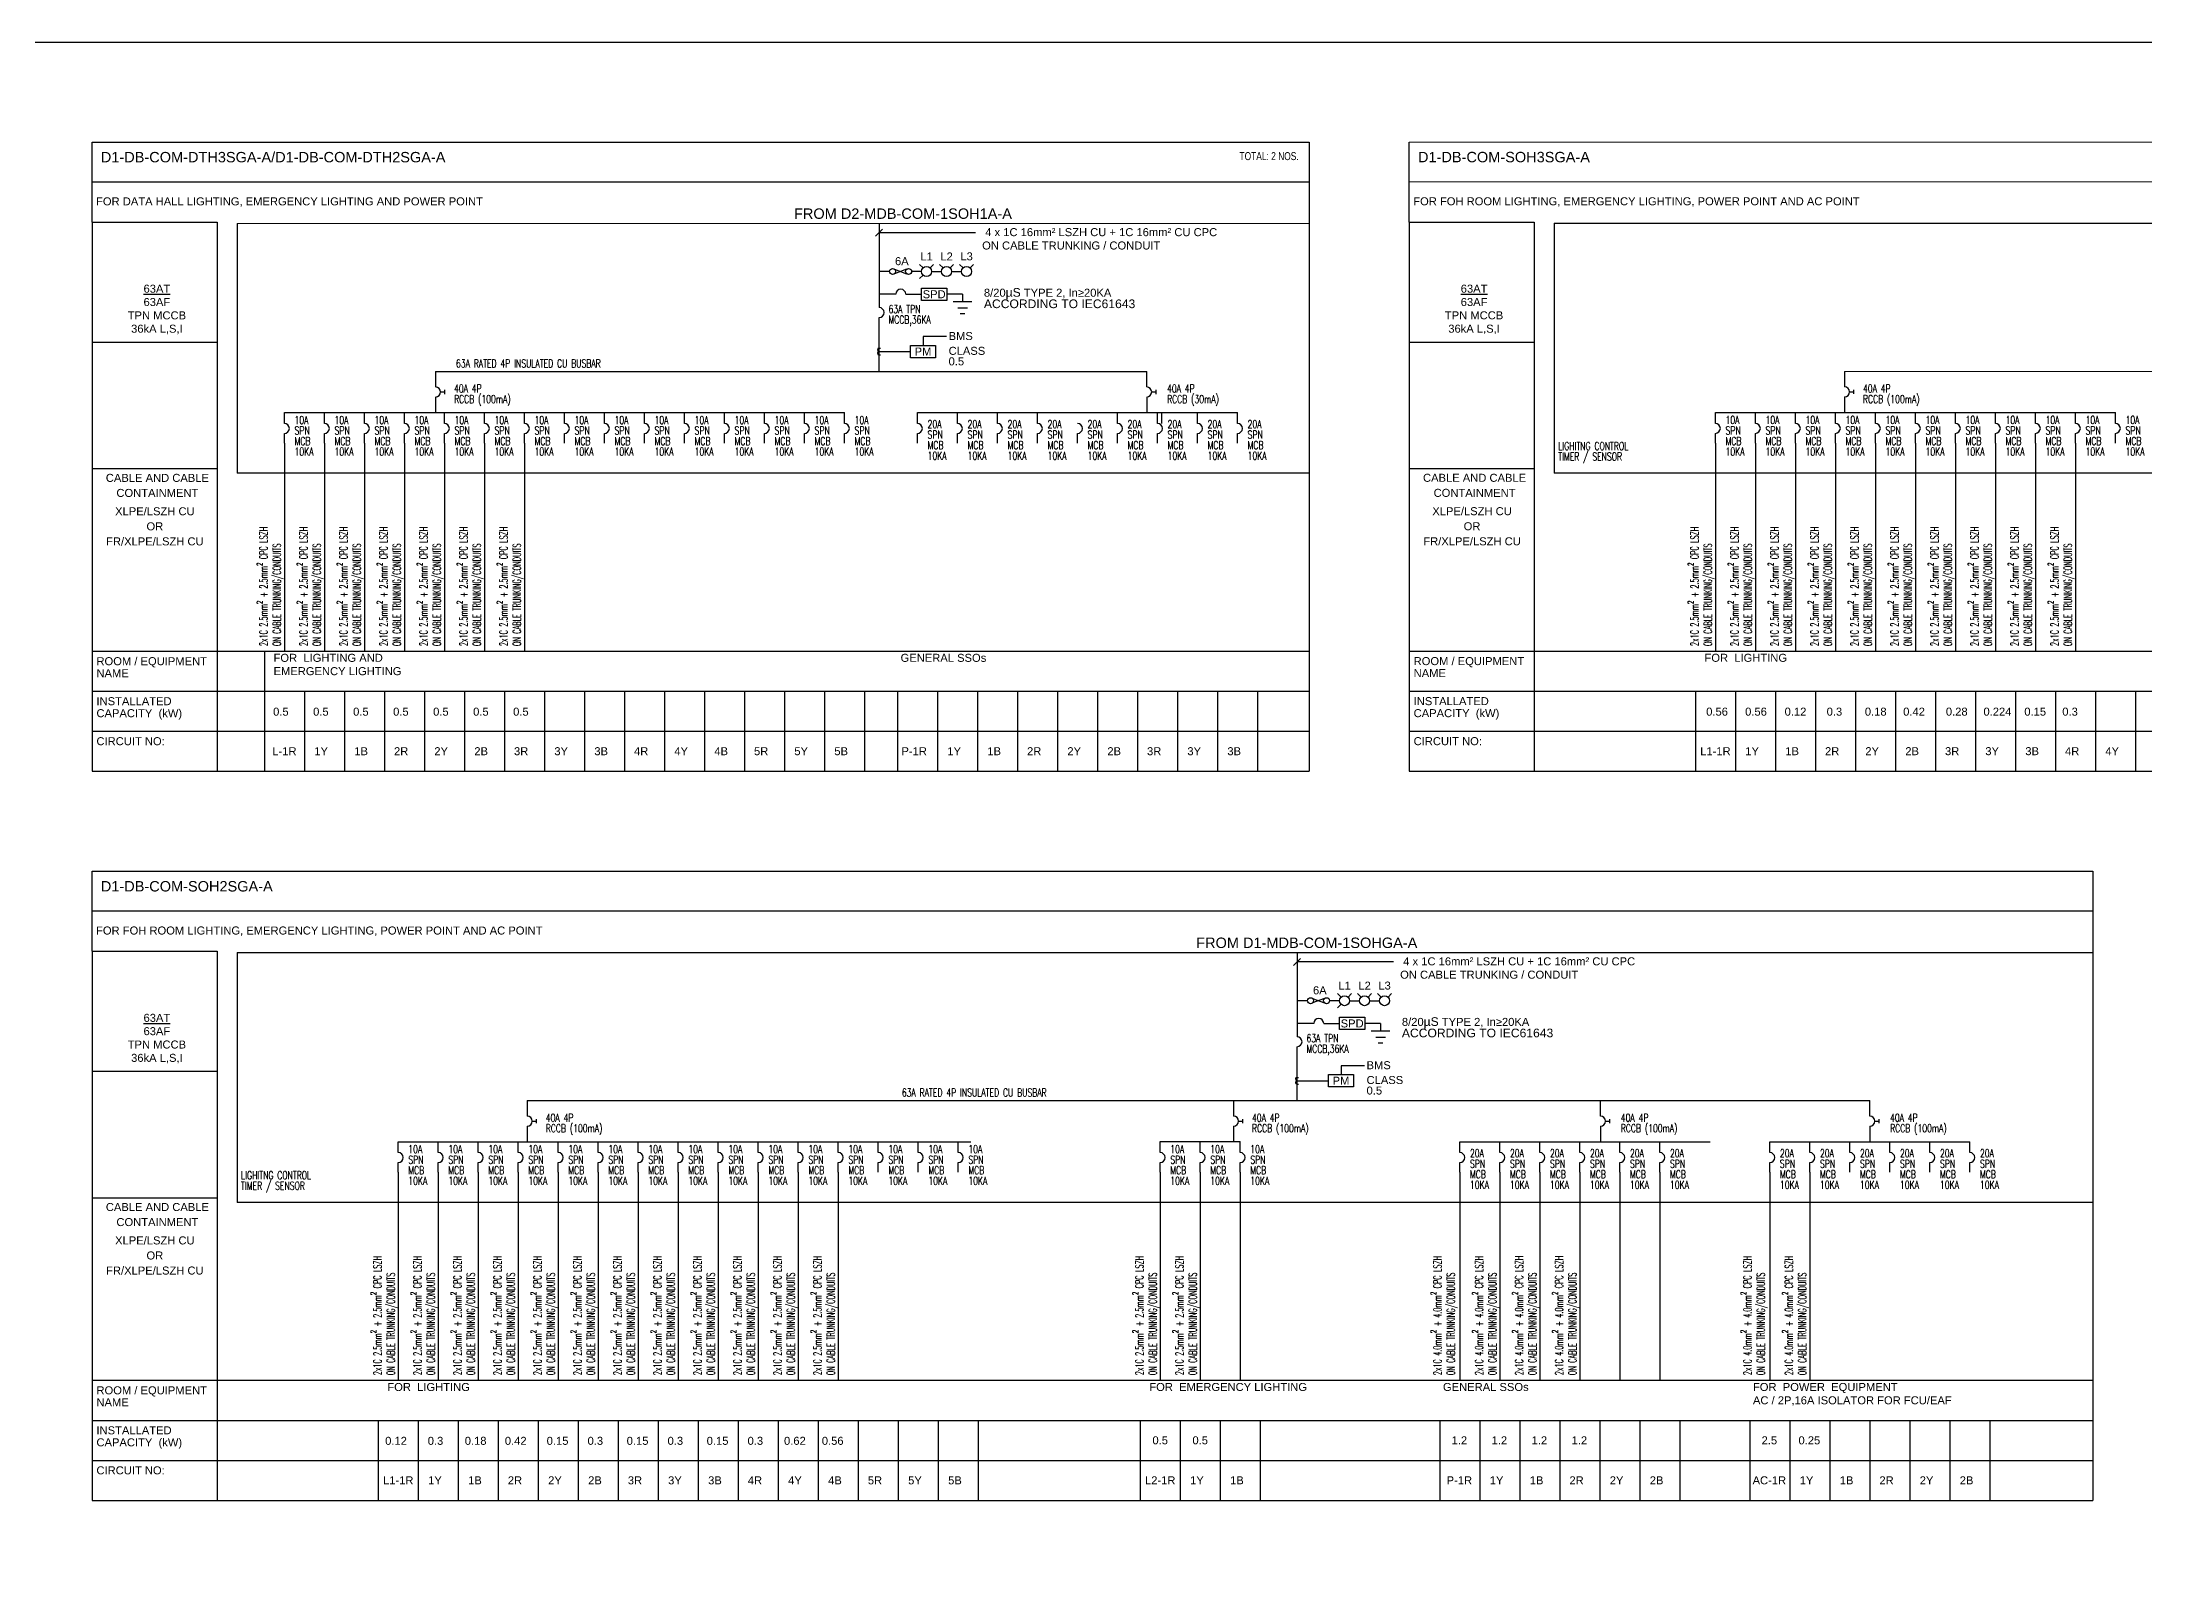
# Model space of a CAD drawing. Header units: inches. Extents: x 155818 to 1515405, y 4999 to 215277.
# Drawn here: x 472893 to 525462, y 177140 to 215277 of the extents above; entities that cross this region are included whole.
import ezdxf
from ezdxf.enums import TextEntityAlignment as Align

# ---------------------------------------------------------------- set-up
doc = ezdxf.new("R2010")
doc.units = ezdxf.units.IN
doc.header["$MEASUREMENT"] = 0
for name, color, linetype in [('-ME-E-Sch DB', 7, 'Continuous'), ('-ME-E-Sch DB_Tx', 7, 'Continuous'), ('E-_ELEC----_E-', 7, 'Continuous'), ('E_ELEC----_E-', 7, 'Continuous')]:
    doc.layers.add(name, color=color, linetype=linetype)
doc.styles.add('-ME-Romans', font='romans.shx', dxfattribs={"width": 0.7})
doc.styles.add('-ME_Romans', font='romans.shx', dxfattribs={"width": 0.8})
doc.styles.add('arial', font='arial.ttf')
doc.styles.get("Standard").update_dxf_attribs({"font": 'arial.ttf'})
doc.dimstyles.get("Standard").update_dxf_attribs({"dimtxt": 0.18, "dimasz": 0.18, "dimexe": 0.18, "dimexo": 0.0625, "dimgap": 0.09, "dimtad": 0, "dimtih": 1, "dimtoh": 1, "dimdec": 4, "dimzin": 0, "dimdsep": 46, "dimtxsty": 'Standard', "dimcen": 0.09, "dimadec": 0, "dimazin": 0, "dimtfac": 1, "dimtdec": 4, "dimtofl": 0, "dimtmove": 0, "dimatfit": 3, "dimfxl": 1, "dimtolj": 1, "dimtzin": 0, "dimarcsym": 0})

# ---------------------------------------------------------------- blocks, each defined once
blk = doc.blocks.new('ELEC0302')
at = {"layer": 'E_ELEC----_E-'}
blk.add_arc((0, 0), 250, 270, 90, dxfattribs=at)
blk = doc.blocks.new('ELEC0303')
at = {"layer": 'E_ELEC----_E-'}
for p, q in [((250, 0), (450, 0)), ((450, 100), (450, -100))]:
    blk.add_line(p, q, dxfattribs=at)
blk.add_arc((0, 0), 250, 270, 90, dxfattribs=at)
blk = doc.blocks.new('COIL_1')
at = {"ltscale": 0.5}
for p, q in [((0, 2.5), (1.2, 2.5)), ((0, -2.5), (1.2, -2.5))]:
    blk.add_line(p, q, dxfattribs=at)
for centre in [(0, 1.3), (0, -1.3)]:
    blk.add_arc(centre, 1.26, 90, 270, dxfattribs=at)
blk = doc.blocks.new('ELEC0327')
for p, q in [((151, 57), (-151, -57)), ((-151, 57), (151, -57))]:
    blk.add_line(p, q)
for centre in [(-200, 0), (200, 0)]:
    blk.add_circle(centre, 75)

msp = doc.modelspace()

# ---------------------------------------------------------------- linework, layer by layer
at = {"layer": '-ME-E-Sch DB', "color": 5}
for p, q in [((474143, 210777), (477267, 210777)), ((474143, 210777), (474143, 197053)), ((477267, 210777), (477268, 197053)), ((477767, 210746), (504571, 210749)), ((477767, 210746), (477767, 204499)), ((493730, 210424), (493903, 210597)), ((493817, 210747), (493817, 208642)), ((496229, 210511), (493817, 210511)), ((507071, 210779), (510195, 210779)), ((507071, 210779), (507071, 197055)), ((510195, 210779), (510196, 197055)), ((510695, 210748), (552745, 210750)), ((510695, 210748), (510695, 204501)), ((494484, 208974), (494880, 208974)), ((495905, 208974), (495509, 208974)), ((495670, 208789), (496140, 208789)), ((495905, 208974), (495905, 208789)), ((493817, 207046), (493817, 208392)), ((495789, 208631), (496025, 208631)), ((495848, 208491), (495961, 208491)), ((474143, 207777), (477267, 207777)), ((507071, 207779), (510195, 207779)), ((482731, 207046), (500508, 207047)), ((482731, 207046), (482731, 206656)), ((500508, 206656), (500508, 207046)), ((517952, 207047), (548302, 207049)), ((517952, 207047), (517952, 206658)), ((478950, 206017), (492950, 206017)), ((494775, 205746), (494775, 206017)), ((494775, 206017), (502775, 206017)), ((514723, 206018), (524723, 206018)), ((478950, 205255), (478950, 205496)), ((478950, 205255), (478952, 200054)), ((479950, 205255), (479950, 205496)), ((479950, 205255), (479952, 200054)), ((480950, 205255), (480950, 205496)), ((480950, 205255), (480952, 200054)), ((481950, 205255), (481950, 205496)), ((481950, 205255), (481952, 200054)), ((482950, 205255), (482950, 205496)), ((482950, 205255), (482952, 200054)), ((483950, 205255), (483950, 205496)), ((483950, 205255), (483952, 200054)), ((484950, 205255), (484950, 205496)), ((484950, 205255), (484952, 200054)), ((485950, 205255), (485950, 205496)), ((486950, 205255), (486950, 205496)), ((487950, 205255), (487950, 205496)), ((488950, 205255), (488950, 205496)), ((489950, 205255), (489950, 205496)), ((490950, 205255), (490950, 205496)), ((491950, 205255), (491950, 205496)), ((492950, 205255), (492950, 205496)), ((494775, 205255), (494775, 205496)), ((495775, 205255), (495775, 205496)), ((496775, 205255), (496775, 205496)), ((497775, 205255), (497775, 205496)), ((498775, 205255), (498775, 205496)), ((499775, 205255), (499775, 205496)), ((500775, 205255), (500775, 205496)), ((501775, 205255), (501775, 205496)), ((502775, 205255), (502775, 205496)), ((514723, 205256), (514723, 205497)), ((514723, 205256), (514725, 200055)), ((515723, 205256), (515723, 205497)), ((515723, 205256), (515725, 200055)), ((516723, 205256), (516723, 205497)), ((516723, 205256), (516725, 200055)), ((517723, 205256), (517723, 205497)), ((517723, 205256), (517725, 200055)), ((518723, 205256), (518723, 205497)), ((518723, 205256), (518725, 200055)), ((519723, 205256), (519723, 205497)), ((519723, 205256), (519725, 200055)), ((520723, 205256), (520723, 205497)), ((520723, 205256), (520725, 200055)), ((521723, 205256), (521723, 205497)), ((521723, 205256), (521725, 200055)), ((522723, 205256), (522723, 205497)), ((522723, 205256), (522725, 200055)), ((523723, 205256), (523723, 205497)), ((523723, 205256), (523725, 200055)), ((524723, 205256), (524723, 205497)), ((474153, 204615), (477273, 204615)), ((504571, 204499), (477767, 204499)), ((507081, 204617), (510201, 204617)), ((552745, 204501), (510695, 204501)), ((474153, 200053), (504571, 200054)), ((478452, 200054), (478452, 197053)), ((507081, 200055), (552745, 200056)), ((474153, 199053), (504571, 199053)), ((479452, 199053), (479452, 197053)), ((480452, 199053), (480452, 197053)), ((481452, 199053), (481452, 197053)), ((482452, 199053), (482452, 197053)), ((483452, 199053), (483452, 197053)), ((484452, 199053), (484452, 197053)), ((485452, 199053), (485452, 197053)), ((486452, 199053), (486452, 197053)), ((487452, 199053), (487452, 197053)), ((488452, 199053), (488452, 197053)), ((489452, 199053), (489452, 197053)), ((490452, 199053), (490452, 197053)), ((491452, 199053), (491452, 197053)), ((492452, 199053), (492452, 197053)), ((493452, 199053), (493452, 197053)), ((494277, 199053), (494277, 197053)), ((495277, 199053), (495277, 197053)), ((496277, 199053), (496277, 197053)), ((497277, 199053), (497277, 197053)), ((498277, 199053), (498277, 197053)), ((499277, 199053), (499277, 197053)), ((500277, 199053), (500277, 197053)), ((501277, 199053), (501277, 197053)), ((502277, 199053), (502277, 197053)), ((503277, 199053), (503277, 197053)), ((507081, 199055), (552745, 199055)), ((514225, 199054), (514225, 197054)), ((515225, 199054), (515225, 197054)), ((516225, 199054), (516225, 197054)), ((517225, 199054), (517225, 197054)), ((518225, 199054), (518225, 197054)), ((519225, 199055), (519225, 197054)), ((520225, 199055), (520225, 197054)), ((521225, 199055), (521225, 197054)), ((522225, 199055), (522225, 197054)), ((523225, 199055), (523225, 197054)), ((524225, 199055), (524225, 197054)), ((525225, 199055), (525225, 197054)), ((474153, 198053), (504571, 198053)), ((507081, 198055), (552745, 198055)), ((474143, 197053), (504571, 197053)), ((507071, 197055), (552745, 197055)), ((474143, 192553), (477267, 192553)), ((474143, 192553), (474143, 178829)), ((477267, 192553), (477268, 178829)), ((477767, 192522), (524163, 192524)), ((477767, 192522), (477767, 186275)), ((504266, 192522), (504266, 190417)), ((504179, 192199), (504352, 192372)), ((506678, 192286), (504266, 192286)), ((504933, 190749), (505329, 190749)), ((506354, 190749), (505958, 190749)), ((506119, 190565), (506589, 190565)), ((506238, 190406), (506474, 190406)), ((506354, 190749), (506354, 190565)), ((504266, 188821), (504266, 190167)), ((506297, 190266), (506410, 190266)), ((474143, 189553), (477267, 189553)), ((485024, 188822), (518583, 188822)), ((485024, 188822), (485024, 188432)), ((502678, 188822), (502678, 188433)), ((511850, 188432), (511850, 188822)), ((518583, 188432), (518583, 188822)), ((481795, 187793), (496110, 187793)), ((500843, 187794), (502843, 187794)), ((508334, 187522), (508334, 187793)), ((508334, 187793), (514596, 187793)), ((516083, 187522), (516083, 187793)), ((516083, 187793), (521083, 187793)), ((481795, 187030), (481795, 187271)), ((482795, 187030), (482795, 187271)), ((483795, 187030), (483795, 187271)), ((484795, 187030), (484795, 187271)), ((485795, 187030), (485795, 187271)), ((486795, 187030), (486795, 187271)), ((487795, 187030), (487795, 187271)), ((488795, 187030), (488795, 187271)), ((489795, 187030), (489795, 187271)), ((490795, 187030), (490795, 187271)), ((491795, 187030), (491795, 187271)), ((492795, 187030), (492795, 187271)), ((493795, 187030), (493795, 187271)), ((494795, 187030), (494795, 187271)), ((495795, 187030), (495795, 187271)), ((500843, 187031), (500843, 187272)), ((501843, 187031), (501843, 187272)), ((502843, 187031), (502843, 187272)), ((508334, 187031), (508334, 187272)), ((509334, 187031), (509334, 187272)), ((510334, 187031), (510334, 187272)), ((511334, 187031), (511334, 187272)), ((512334, 187031), (512334, 187272)), ((513334, 187031), (513334, 187272)), ((516083, 187031), (516083, 187272)), ((517083, 187030), (517083, 187272)), ((518083, 187031), (518083, 187272)), ((519083, 187031), (519083, 187272)), ((520083, 187030), (520083, 187272)), ((521083, 187031), (521083, 187272)), ((481795, 187030), (481797, 181829)), ((482795, 187030), (482797, 181829)), ((483795, 187030), (483797, 181829)), ((484795, 187030), (484797, 181829)), ((485795, 187030), (485797, 181829)), ((486795, 187030), (486797, 181829)), ((487795, 187030), (487797, 181829)), ((488795, 187030), (488797, 181829)), ((489795, 187030), (489797, 181829)), ((490795, 187030), (490797, 181829)), ((491795, 187030), (491797, 181830)), ((492795, 187031), (492797, 181830)), ((500843, 187031), (500845, 181831)), ((501843, 187031), (501845, 181831)), ((502843, 187031), (502845, 181831)), ((508334, 187031), (508336, 181830)), ((509334, 187031), (509336, 181830)), ((510334, 187031), (510336, 181830)), ((511334, 187031), (511336, 181830)), ((512334, 187031), (512336, 181830)), ((513334, 187031), (513336, 181830)), ((516083, 187031), (516085, 181830)), ((517083, 187030), (517085, 181830)), ((474153, 186391), (477273, 186391)), ((524163, 186275), (477767, 186275)), ((474153, 181829), (524163, 181830)), ((474153, 180829), (524163, 180829)), ((481297, 180829), (481297, 178828)), ((482297, 180829), (482297, 178828)), ((483297, 180829), (483297, 178828)), ((484297, 180829), (484297, 178828)), ((485297, 180829), (485297, 178828)), ((486297, 180829), (486297, 178829)), ((487297, 180829), (487297, 178829)), ((488297, 180829), (488297, 178829)), ((489297, 180829), (489297, 178829)), ((490297, 180829), (490297, 178829)), ((491297, 180829), (491297, 178829)), ((492297, 180829), (492297, 178829)), ((493297, 180829), (493297, 178829)), ((494297, 180829), (494297, 178829)), ((495297, 180829), (495297, 178829)), ((496297, 180829), (496297, 178829)), ((500345, 180830), (500345, 178830)), ((501345, 180830), (501345, 178830)), ((502345, 180830), (502345, 178830)), ((503345, 180830), (503345, 178830)), ((507836, 180829), (507836, 178829)), ((508836, 180829), (508836, 178829)), ((509836, 180829), (509836, 178829)), ((510836, 180829), (510836, 178829)), ((511836, 180829), (511836, 178829)), ((512836, 180829), (512836, 178829)), ((513836, 180829), (513836, 178829)), ((515585, 180829), (515585, 178829)), ((516585, 180829), (516585, 178829)), ((517585, 180829), (517585, 178829)), ((518585, 180829), (518585, 178829)), ((519585, 180829), (519585, 178829)), ((520585, 180829), (520585, 178829)), ((521585, 180829), (521585, 178829)), ((474153, 179829), (524163, 179829)), ((474143, 178829), (524163, 178829))]:
    msp.add_line(p, q, dxfattribs=at)
for points in [[(474143, 210777), (474143, 212777), (504571, 212779), (504571, 197053)], [(507071, 210779), (507071, 212779), (552745, 212780), (552745, 197054)], [(504571, 211779), (474143, 211777)], [(552745, 211780), (507071, 211779)], [(494067, 209543), (493817, 209543)], [(494880, 209543), (494630, 209543)], [(494234, 208974), (493817, 208974)], [(493817, 207542), (494601, 207542)], [(482731, 206406), (482731, 206017)], [(500508, 206406), (500508, 206017)], [(517952, 206408), (517952, 206019)], [(478950, 205746), (478950, 206017)], [(479950, 205746), (479950, 206017)], [(480950, 205746), (480950, 206017)], [(481950, 205746), (481950, 206017)], [(482950, 205746), (482950, 206017)], [(483950, 205746), (483950, 206017)], [(484950, 205746), (484950, 206017)], [(485950, 205746), (485950, 206017)], [(486950, 205746), (486950, 206017)], [(487950, 205746), (487950, 206017)], [(488950, 205746), (488950, 206017)], [(489950, 205746), (489950, 206017)], [(490950, 205746), (490950, 206017)], [(491950, 205746), (491950, 206017)], [(492950, 205746), (492950, 206017)], [(495775, 205746), (495775, 206017)], [(496775, 205746), (496775, 206017)], [(497775, 205746), (497775, 206017)], [(499775, 205746), (499775, 206017)], [(500775, 205746), (500775, 206017)], [(500889, 205746), (500889, 206017)], [(501775, 205746), (501775, 206017)], [(502775, 205746), (502775, 206017)], [(514723, 205747), (514723, 206018)], [(515723, 205747), (515723, 206018)], [(516723, 205747), (516723, 206018)], [(517723, 205747), (517723, 206018)], [(518723, 205747), (518723, 206018)], [(519723, 205747), (519723, 206018)], [(520723, 205747), (520723, 206018)], [(521723, 205747), (521723, 206019)], [(522723, 205747), (522723, 206018)], [(523723, 205747), (523723, 206018)], [(524723, 205747), (524723, 206018)], [(474143, 192553), (474143, 194553), (524163, 194555), (524163, 178829)], [(524163, 193554), (474143, 193553)], [(504516, 191318), (504266, 191318)], [(505329, 191318), (505079, 191318)], [(504683, 190749), (504266, 190749)], [(504266, 189317), (505050, 189317)], [(481795, 187521), (481795, 187793)], [(482795, 187521), (482795, 187793)], [(483795, 187521), (483795, 187793)], [(484795, 187521), (484795, 187793)], [(485024, 188182), (485024, 187793)], [(485795, 187521), (485795, 187793)], [(486795, 187521), (486795, 187793)], [(487795, 187521), (487795, 187793)], [(488795, 187521), (488795, 187793)], [(489795, 187521), (489795, 187793)], [(490795, 187521), (490795, 187793)], [(491795, 187521), (491795, 187793)], [(492795, 187521), (492795, 187793)], [(493795, 187521), (493795, 187793)], [(494795, 187521), (494795, 187793)], [(495795, 187521), (495795, 187793)], [(500843, 187522), (500843, 187794)], [(501843, 187522), (501843, 187794)], [(502678, 188183), (502678, 187794)], [(502843, 187522), (502843, 187794)], [(509334, 187522), (509334, 187793)], [(510334, 187522), (510334, 187793)], [(511334, 187522), (511334, 187793)], [(511850, 188182), (511850, 187793)], [(512334, 187522), (512334, 187793)], [(513334, 187522), (513334, 187793)], [(517083, 187522), (517083, 187793)], [(518083, 187522), (518083, 187793)], [(518583, 188182), (518583, 187793)], [(519083, 187522), (519083, 187793)], [(520083, 187522), (520083, 187793)], [(521083, 187522), (521083, 187793)]]:
    msp.add_lwpolyline(points, dxfattribs=at)
for points in [[(494880, 209127), (495509, 209127), (495509, 208821), (494880, 208821)], [(494601, 207695), (495231, 207695), (495231, 207389), (494601, 207389)], [(505329, 190902), (505958, 190902), (505958, 190597), (505329, 190597)], [(505050, 189470), (505680, 189470), (505680, 189164), (505050, 189164)]]:
    msp.add_lwpolyline(points, close=True, dxfattribs=at)
msp.add_lwpolyline([(471643, 215277), (576918, 215277), (576918, 134327), (471643, 134327)], close=True)
at = {"layer": 'Defpoints'}
msp.add_lwpolyline([(471643, 215277), (576918, 215277), (576918, 134327), (471643, 134327)], close=True, dxfattribs=at)
at = {"layer": 'E-_ELEC----_E-', "color": 5}
for p, q in [((494916, 209631), (494828, 209719)), ((494916, 209454), (494828, 209366)), ((495093, 209631), (495181, 209719)), ((495130, 209543), (495380, 209543)), ((495416, 209631), (495328, 209719)), ((495593, 209631), (495681, 209719)), ((495630, 209543), (495880, 209543)), ((495916, 209631), (495828, 209719)), ((496093, 209631), (496181, 209719)), ((505365, 191406), (505277, 191495)), ((505542, 191406), (505630, 191495)), ((505865, 191406), (505777, 191495)), ((506042, 191406), (506130, 191495)), ((506365, 191406), (506277, 191495)), ((506542, 191406), (506630, 191495)), ((505365, 191230), (505277, 191141)), ((505579, 191318), (505829, 191318)), ((506079, 191318), (506329, 191318))]:
    msp.add_line(p, q, dxfattribs=at)
for centre in [(495005, 209543), (495505, 209543), (496005, 209543), (505454, 191318), (505954, 191318), (506454, 191318)]:
    msp.add_circle(centre, 125, dxfattribs=at)

# ---------------------------------------------------------------- block references
at = {"layer": '-ME-E-Sch DB', "color": 5}
for p in [(494355, 209543), (504804, 191318)]:
    msp.add_blockref('ELEC0327', p, dxfattribs=at)
at = {"layer": '-ME-E-Sch DB', "color": 5, "xscale": 0.5, "yscale": 0.5, "zscale": 0.5, "rotation": 90}
for p in [(494359, 208974), (504808, 190749)]:
    msp.add_blockref('ELEC0302', p, dxfattribs=at)
at = {"layer": '-ME-E-Sch DB', "color": 5}
for name, p, xscale, yscale, zscale in [('ELEC0302', (493817, 208517), 0.5, 0.5, 0.5), ('COIL_1', (493817, 207542), 33.333333, 33.333333, 33.333333), ('ELEC0303', (482731, 206531), 0.5, 0.5, 0.5), ('ELEC0303', (500508, 206531), 0.5, 0.5, 0.5), ('ELEC0303', (517952, 206533), 0.5, 0.5, 0.5), ('ELEC0302', (478950, 205621), 0.5, 0.5, 0.5), ('ELEC0302', (479950, 205621), 0.5, 0.5, 0.5), ('ELEC0302', (480950, 205621), 0.5, 0.5, 0.5), ('ELEC0302', (481950, 205621), 0.5, 0.5, 0.5), ('ELEC0302', (482950, 205621), 0.5, 0.5, 0.5), ('ELEC0302', (483950, 205621), 0.5, 0.5, 0.5), ('ELEC0302', (484950, 205621), 0.5, 0.5, 0.5), ('ELEC0302', (485950, 205621), 0.5, 0.5, 0.5), ('ELEC0302', (486950, 205621), 0.5, 0.5, 0.5), ('ELEC0302', (487950, 205621), 0.5, 0.5, 0.5), ('ELEC0302', (488950, 205621), 0.5, 0.5, 0.5), ('ELEC0302', (489950, 205621), 0.5, 0.5, 0.5), ('ELEC0302', (490950, 205621), 0.5, 0.5, 0.5), ('ELEC0302', (491950, 205621), 0.5, 0.5, 0.5), ('ELEC0302', (492950, 205621), 0.5, 0.5, 0.5), ('ELEC0302', (494775, 205621), 0.5, 0.5, 0.5), ('ELEC0302', (495775, 205621), 0.5, 0.5, 0.5), ('ELEC0302', (496775, 205621), 0.5, 0.5, 0.5), ('ELEC0302', (497775, 205621), 0.5, 0.5, 0.5), ('ELEC0302', (498775, 205621), 0.5, 0.5, 0.5), ('ELEC0302', (499775, 205621), 0.5, 0.5, 0.5), ('ELEC0302', (500775, 205621), 0.5, 0.5, 0.5), ('ELEC0302', (501775, 205621), 0.5, 0.5, 0.5), ('ELEC0302', (502775, 205621), 0.5, 0.5, 0.5), ('ELEC0302', (514723, 205622), 0.5, 0.5, 0.5), ('ELEC0302', (515723, 205622), 0.5, 0.5, 0.5), ('ELEC0302', (516723, 205622), 0.5, 0.5, 0.5), ('ELEC0302', (517723, 205622), 0.5, 0.5, 0.5), ('ELEC0302', (518723, 205622), 0.5, 0.5, 0.5), ('ELEC0302', (519723, 205622), 0.5, 0.5, 0.5), ('ELEC0302', (520723, 205622), 0.5, 0.5, 0.5), ('ELEC0302', (521723, 205622), 0.5, 0.5, 0.5), ('ELEC0302', (522723, 205622), 0.5, 0.5, 0.5), ('ELEC0302', (523723, 205622), 0.5, 0.5, 0.5), ('ELEC0302', (524723, 205622), 0.5, 0.5, 0.5), ('ELEC0302', (504266, 190292), 0.5, 0.5, 0.5), ('COIL_1', (504266, 189317), 33.333333, 33.333333, 33.333333), ('ELEC0303', (485024, 188307), 0.5, 0.5, 0.5), ('ELEC0303', (502678, 188308), 0.5, 0.5, 0.5), ('ELEC0303', (511850, 188307), 0.5, 0.5, 0.5), ('ELEC0303', (518583, 188307), 0.5, 0.5, 0.5), ('ELEC0302', (481795, 187396), 0.5, 0.5, 0.5), ('ELEC0302', (482795, 187396), 0.5, 0.5, 0.5), ('ELEC0302', (483795, 187396), 0.5, 0.5, 0.5), ('ELEC0302', (484795, 187396), 0.5, 0.5, 0.5), ('ELEC0302', (485795, 187396), 0.5, 0.5, 0.5), ('ELEC0302', (486795, 187396), 0.5, 0.5, 0.5), ('ELEC0302', (487795, 187396), 0.5, 0.5, 0.5), ('ELEC0302', (488795, 187396), 0.5, 0.5, 0.5), ('ELEC0302', (489795, 187396), 0.5, 0.5, 0.5), ('ELEC0302', (490795, 187396), 0.5, 0.5, 0.5), ('ELEC0302', (491795, 187396), 0.5, 0.5, 0.5), ('ELEC0302', (492795, 187396), 0.5, 0.5, 0.5), ('ELEC0302', (493795, 187396), 0.5, 0.5, 0.5), ('ELEC0302', (494795, 187396), 0.5, 0.5, 0.5), ('ELEC0302', (495795, 187396), 0.5, 0.5, 0.5), ('ELEC0302', (500843, 187397), 0.5, 0.5, 0.5), ('ELEC0302', (501843, 187397), 0.5, 0.5, 0.5), ('ELEC0302', (502843, 187397), 0.5, 0.5, 0.5), ('ELEC0302', (508334, 187397), 0.5, 0.5, 0.5), ('ELEC0302', (509334, 187397), 0.5, 0.5, 0.5), ('ELEC0302', (510334, 187397), 0.5, 0.5, 0.5), ('ELEC0302', (511334, 187397), 0.5, 0.5, 0.5), ('ELEC0302', (512334, 187397), 0.5, 0.5, 0.5), ('ELEC0302', (513334, 187397), 0.5, 0.5, 0.5), ('ELEC0302', (516083, 187397), 0.5, 0.5, 0.5), ('ELEC0302', (517083, 187397), 0.5, 0.5, 0.5), ('ELEC0302', (518083, 187397), 0.5, 0.5, 0.5), ('ELEC0302', (519083, 187397), 0.5, 0.5, 0.5), ('ELEC0302', (520083, 187397), 0.5, 0.5, 0.5), ('ELEC0302', (521083, 187397), 0.5, 0.5, 0.5)]:
    msp.add_blockref(name, p, dxfattribs=dict(at, xscale=xscale, yscale=yscale, zscale=zscale))

# ---------------------------------------------------------------- texts
for s, p in [('SPD', (495194, 208974)), ('PM', (494916, 207542)), ('SPD', (505643, 190749)), ('PM', (505365, 189317))]:
    msp.add_text(s, height=200, dxfattribs=at).set_placement(p, align=Align.MIDDLE_CENTER)
at = {"layer": '-ME-E-Sch DB', "color": 5, "char_height": 200, "width": 8064.47, "attachment_point": 1}
for insert in [(496394, 210626), (506843, 192401)]:
    msp.add_mtext(' 4 x 1C 16mm² LSZH CU + 1C 16mm² CU CPC \\PON CABLE TRUNKING / CONDUIT ', dxfattribs=dict(at, insert=insert))
at = {"layer": '-ME-E-Sch DB', "color": 5, "char_height": 200, "attachment_point": 1, "line_spacing_factor": 0.789273}
for s, insert, width in [('6A', (494215, 209901), 921.41), ('CLASS 0.5', (495555, 207660), 737.13), ('BMS', (495555, 208030), 737.13), ('6A', (504664, 191677), 921.41), ('BMS', (506004, 189805), 737.13), ('CLASS 0.5', (506004, 189435), 737.13)]:
    msp.add_mtext(s, dxfattribs=dict(at, insert=insert, width=width))
at = {"layer": '-ME-E-Sch DB', "color": 5, "char_height": 200, "attachment_point": 1, "line_spacing_factor": 0.789273, "style": '-ME-Romans'}
for s, insert, width in [('{\\W1;\\fArial|b0|i0|c0|p34;8/20\\H1.08333x;µS\\H0.92308x; TYPE 2, In≥20KA \\P\\H1.08333x;ACCORDING TO IEC61643}', (496438, 209129), 6030.79), ('63A RATED 4P INSULATED CU BUSBAR', (483241, 207346), 6030.79), ('40A 4P\\PRCCB (100mA)', (483192, 206717), 2497.13), ('40A 4P\\PRCCB (30mA)', (501018, 206717), 2497.13), ('40A 4P\\PRCCB (100mA)', (518414, 206718), 2497.13), ('{\\W1;\\fArial|b0|i0|c0|p34;8/20\\H1.08333x;µS\\H0.92308x; TYPE 2, In≥20KA \\P\\H1.08333x;ACCORDING TO IEC61643}', (506887, 190904), 6030.79), ('63A RATED 4P INSULATED CU BUSBAR', (494388, 189121), 6030.79), ('40A 4P\\PRCCB (100mA)', (485486, 188492), 2497.13), ('40A 4P\\PRCCB (100mA)', (503140, 188493), 2497.13), ('40A 4P\\PRCCB (100mA)', (512360, 188493), 2497.13), ('40A 4P\\PRCCB (100mA)', (519092, 188493), 2497.13)]:
    msp.add_mtext(s, dxfattribs=dict(at, insert=insert, width=width))
at = {"layer": '-ME-E-Sch DB_Tx', "color": 5}
for s, p in [('D1-DB-COM-DTH3SGA-A/D1-DB-COM-DTH2SGA-A', (474362, 212271)), ('D1-DB-COM-SOH3SGA-A', (507290, 212273)), ('D1-DB-COM-SOH2SGA-A', (474362, 194047))]:
    msp.add_text(s, height=260, dxfattribs=at).set_placement(p)
at = {"layer": '-ME-E-Sch DB_Tx', "color": 5, "width": 0.75}
msp.add_text('TOTAL: 2 NOS.', height=200, dxfattribs=at).set_placement((502828, 212427), align=Align.MIDDLE_LEFT)
at = {"layer": '-ME-E-Sch DB_Tx', "color": 5}
for s, p in [('ROOM / EQUIPMENT ', (474253, 199803)), ('ROOM / EQUIPMENT ', (507181, 199805)), ('NAME', (474253, 199503)), ('NAME', (507181, 199505)), ('INSTALLATED ', (474253, 198803)), ('INSTALLATED ', (507181, 198804)), ('CAPACITY  (kW)', (474253, 198503)), ('CAPACITY  (kW)', (507181, 198504)), ('CIRCUIT NO:', (474253, 197803)), ('CIRCUIT NO:', (507181, 197804)), ('ROOM / EQUIPMENT ', (474253, 181579)), ('NAME', (474253, 181279)), ('CAPACITY  (kW)', (474253, 180279)), ('INSTALLATED ', (474253, 180579)), ('CIRCUIT NO:', (474253, 179579))]:
    msp.add_text(s, height=200, dxfattribs=at).set_placement(p, align=Align.MIDDLE_LEFT)
for s, p in [('0.5', (478863, 198541)), ('0.5', (479863, 198541)), ('0.5', (480863, 198541)), ('0.5', (481863, 198541)), ('0.5', (482863, 198541)), ('0.5', (483863, 198541)), ('0.5', (484863, 198541)), ('0.56', (514766, 198542)), ('0.56', (515739, 198542)), ('0.12', (516727, 198542)), ('0.3', (517700, 198542)), ('0.18', (518732, 198542)), ('0.42', (519690, 198542)), ('0.28', (520758, 198542)), ('0.224', (521775, 198542)), ('0.15', (522719, 198542)), ('0.3', (523590, 198542)), ('L-1R', (478952, 197553)), ('1Y', (479870, 197553)), ('1B', (480870, 197553)), ('2R', (481870, 197553)), ('2Y', (482870, 197553)), ('2B', (483870, 197553)), ('3R', (484870, 197553)), ('3Y', (485870, 197553)), ('3B', (486870, 197553)), ('4R', (487870, 197553)), ('4Y', (488870, 197553)), ('4B', (489870, 197553)), ('5R', (490870, 197553)), ('5Y', (491870, 197553)), ('5B', (492870, 197553)), ('P-1R', (494695, 197553)), ('1Y', (495695, 197553)), ('1B', (496695, 197553)), ('2R', (497695, 197553)), ('2Y', (498695, 197553)), ('2B', (499695, 197553)), ('3R', (500695, 197553)), ('3Y', (501695, 197553)), ('3B', (502695, 197553)), ('L1-1R', (514725, 197554)), ('1Y', (515643, 197554)), ('1B', (516643, 197554)), ('2R', (517643, 197554)), ('2Y', (518643, 197554)), ('2B', (519643, 197554)), ('3R', (520643, 197554)), ('3Y', (521643, 197554)), ('3B', (522643, 197554)), ('4R', (523643, 197554)), ('4Y', (524643, 197554)), ('0.12', (481742, 180317)), ('0.3', (482729, 180317)), ('0.18', (483732, 180317)), ('0.42', (484734, 180317)), ('0.15', (485780, 180317)), ('0.3', (486724, 180317)), ('0.15', (487780, 180317)), ('0.3', (488724, 180317)), ('0.15', (489780, 180317)), ('0.3', (490724, 180317)), ('0.62', (491713, 180317)), ('0.56', (492658, 180317)), ('0.5', (500845, 180330)), ('0.5', (501845, 180330)), ('1.2', (508324, 180329)), ('1.2', (509324, 180329)), ('1.2', (510324, 180329)), ('1.2', (511324, 180329)), ('2.5', (516073, 180329)), ('0.25', (517073, 180329)), ('L1-1R', (481797, 179329)), ('1Y', (482715, 179329)), ('1B', (483715, 179329)), ('2R', (484715, 179329)), ('2Y', (485715, 179329)), ('2B', (486715, 179329)), ('3R', (487715, 179329)), ('3Y', (488715, 179329)), ('3B', (489715, 179329)), ('4R', (490715, 179329)), ('4Y', (491715, 179329)), ('4B', (492715, 179329)), ('5R', (493715, 179329)), ('5Y', (494715, 179329)), ('5B', (495715, 179329)), ('L2-1R', (500845, 179330)), ('1Y', (501763, 179330)), ('1B', (502763, 179330)), ('P-1R', (508324, 179329)), ('1Y', (509254, 179329)), ('1B', (510254, 179329)), ('2R', (511254, 179329)), ('2Y', (512254, 179329)), ('2B', (513254, 179329)), ('AC-1R', (516073, 179329)), ('1Y', (517003, 179329)), ('1B', (518003, 179329)), ('2R', (519003, 179329)), ('2Y', (520003, 179329)), ('2B', (521003, 179329))]:
    msp.add_text(s, height=200, dxfattribs=at).set_placement(p, align=Align.MIDDLE_CENTER)
for s, insert, char_height, width, attachment_point in [('FOR DATA HALL LIGHTING, EMERGENCY LIGHTING AND POWER POINT', (474243, 211277), 200, 64987.82, 4), ('FOR FOH ROOM LIGHTING, EMERGENCY LIGHTING, POWER POINT AND AC POINT', (507171, 211279), 200, 64987.82, 4), ('FROM D2-MDB-COM-1SOH1A-A', (491691, 211119), 260, 13406.79, 1), ('FOR  LIGHTING AND \\PEMERGENCY LIGHTING ', (478680, 199987), 200, 6520.24, 1), ('GENERAL SSOs', (494355, 199987), 200, 8875.03, 1), ('FOR  LIGHTING ', (514452, 199988), 200, 6520.24, 1), ('FOR FOH ROOM LIGHTING, EMERGENCY LIGHTING, POWER POINT AND AC POINT', (474243, 193053), 200, 64987.82, 4), ('FROM D1-MDB-COM-1SOHGA-A', (501745, 192895), 260, 5550.16, 1), ('FOR  LIGHTING ', (481525, 181762), 200, 6520.24, 1), ('FOR  EMERGENCY LIGHTING  ', (500573, 181763), 200, 6520.24, 1), ('GENERAL SSOs', (507914, 181763), 200, 8875.03, 1), ('FOR  POWER  EQUIPMENT\\PAC / 2P,16A ISOLATOR FOR FCU/EAF ', (515663, 181763), 200, 8875.03, 1)]:
    msp.add_mtext(s, dxfattribs=dict(at, insert=insert, char_height=char_height, width=width, attachment_point=attachment_point))
at = {"layer": '-ME-E-Sch DB_Tx', "color": 5, "char_height": 200, "width": 4377.18}
for s, insert, attachment_point, line_spacing_factor in [('\\pxsm1,qc;{\\L63AT\\P}63AF\\P\\ps*;TPN MCCB\\P36kA L,S,I ', (473575, 209213), 1, 0.778039), ('\\pxsm1,qc;{\\L63AT\\P}63AF\\P\\ps*;TPN MCCB\\P36kA L,S,I ', (506503, 209214), 1, 0.778039), ('\\pxqc;CABLE AND CABLE \\PCONTAINMENT', (475776, 204195), 5, 1.128527), ('\\pxqc;CABLE AND CABLE \\PCONTAINMENT', (508704, 204197), 5, 1.128527), ('\\pxqc;XLPE/LSZH CU\\POR\\PFR/XLPE/LSZH CU', (475713, 203172), 5, 1.128527), ('\\pxqc;XLPE/LSZH CU\\POR\\PFR/XLPE/LSZH CU', (508641, 203174), 5, 1.128527), ('\\pxsm1,qc;{\\L63AT\\P}63AF\\P\\ps*;TPN MCCB\\P36kA L,S,I ', (473575, 190989), 1, 0.778039), ('\\pxqc;CABLE AND CABLE \\PCONTAINMENT', (475776, 185971), 5, 1.128527), ('\\pxqc;XLPE/LSZH CU\\POR\\PFR/XLPE/LSZH CU', (475713, 184948), 5, 1.128527)]:
    msp.add_mtext(s, dxfattribs=dict(at, insert=insert, attachment_point=attachment_point, line_spacing_factor=line_spacing_factor))
at = {"layer": '-ME-E-Sch DB_Tx', "color": 5, "char_height": 200, "attachment_point": 1, "line_spacing_factor": 0.789273, "style": '-ME-Romans'}
for s, insert, width in [('63A TPN  MCCB,36KA', (494053, 208703), 1181.82), ('10A\\PSPN  MCB\\P10KA', (479205, 205931), 458.74), ('10A\\PSPN  MCB\\P10KA', (480205, 205931), 458.74), ('10A\\PSPN  MCB\\P10KA', (481205, 205931), 458.74), ('10A\\PSPN  MCB\\P10KA', (482205, 205931), 458.74), ('10A\\PSPN  MCB\\P10KA', (483205, 205931), 458.74), ('10A\\PSPN  MCB\\P10KA', (484205, 205931), 458.74), ('10A\\PSPN  MCB\\P10KA', (485205, 205931), 458.74), ('10A\\PSPN  MCB\\P10KA', (486205, 205931), 458.74), ('10A\\PSPN  MCB\\P10KA', (487205, 205931), 458.74), ('10A\\PSPN  MCB\\P10KA', (488205, 205931), 458.74), ('10A\\PSPN  MCB\\P10KA', (489205, 205931), 458.74), ('10A\\PSPN  MCB\\P10KA', (490205, 205931), 458.74), ('10A\\PSPN  MCB\\P10KA', (491205, 205931), 458.74), ('10A\\PSPN  MCB\\P10KA', (492205, 205931), 458.74), ('10A\\PSPN  MCB\\P10KA', (493205, 205931), 458.74), ('20A\\PSPN  MCB\\P10KA', (495030, 205828), 458.74), ('20A\\PSPN  MCB\\P10KA', (496030, 205828), 458.74), ('20A\\PSPN  MCB\\P10KA', (497030, 205828), 458.74), ('20A\\PSPN  MCB\\P10KA', (498030, 205828), 458.74), ('20A\\PSPN  MCB\\P10KA', (499030, 205828), 458.74), ('20A\\PSPN  MCB\\P10KA', (500030, 205828), 458.74), ('20A\\PSPN  MCB\\P10KA', (501030, 205828), 458.74), ('20A\\PSPN  MCB\\P10KA', (502030, 205828), 458.74), ('20A\\PSPN  MCB\\P10KA', (503030, 205828), 458.74), ('10A\\PSPN  MCB\\P10KA', (514978, 205932), 458.74), ('10A\\PSPN  MCB\\P10KA', (515978, 205932), 458.74), ('10A\\PSPN  MCB\\P10KA', (516978, 205932), 458.74), ('10A\\PSPN  MCB\\P10KA', (517978, 205932), 458.74), ('10A\\PSPN  MCB\\P10KA', (518978, 205932), 458.74), ('10A\\PSPN  MCB\\P10KA', (519978, 205932), 458.74), ('10A\\PSPN  MCB\\P10KA', (520978, 205932), 458.74), ('10A\\PSPN  MCB\\P10KA', (521978, 205932), 458.74), ('10A\\PSPN  MCB\\P10KA', (522978, 205932), 458.74), ('10A\\PSPN  MCB\\P10KA', (523978, 205932), 458.74), ('10A\\PSPN  MCB\\P10KA', (524978, 205932), 458.74), ('LIGHITNG CONTROL  TIMER / SENSOR', (510795, 205281), 2504.06), ('63A TPN  MCCB,36KA', (504502, 190479), 1181.82), ('10A\\PSPN  MCB\\P10KA', (482050, 187706), 458.74), ('10A\\PSPN  MCB\\P10KA', (483050, 187706), 458.74), ('10A\\PSPN  MCB\\P10KA', (484050, 187706), 458.74), ('10A\\PSPN  MCB\\P10KA', (485050, 187706), 458.74), ('10A\\PSPN  MCB\\P10KA', (486050, 187706), 458.74), ('10A\\PSPN  MCB\\P10KA', (487050, 187706), 458.74), ('10A\\PSPN  MCB\\P10KA', (488050, 187706), 458.74), ('10A\\PSPN  MCB\\P10KA', (489050, 187706), 458.74), ('10A\\PSPN  MCB\\P10KA', (490050, 187706), 458.74), ('10A\\PSPN  MCB\\P10KA', (491050, 187706), 458.74), ('10A\\PSPN  MCB\\P10KA', (492050, 187706), 458.74), ('10A\\PSPN  MCB\\P10KA', (493050, 187706), 458.74), ('10A\\PSPN  MCB\\P10KA', (494050, 187706), 458.74), ('10A\\PSPN  MCB\\P10KA', (495050, 187706), 458.74), ('10A\\PSPN  MCB\\P10KA', (496050, 187706), 458.74), ('10A\\PSPN  MCB\\P10KA', (501098, 187707), 458.74), ('10A\\PSPN  MCB\\P10KA', (502098, 187707), 458.74), ('10A\\PSPN  MCB\\P10KA', (503098, 187707), 458.74), ('20A\\PSPN  MCB\\P10KA', (508589, 187604), 458.74), ('20A\\PSPN  MCB\\P10KA', (509589, 187604), 458.74), ('20A\\PSPN  MCB\\P10KA', (510589, 187604), 458.74), ('20A\\PSPN  MCB\\P10KA', (511589, 187604), 458.74), ('20A\\PSPN  MCB\\P10KA', (512589, 187604), 458.74), ('20A\\PSPN  MCB\\P10KA', (513589, 187604), 458.74), ('20A\\PSPN  MCB\\P10KA', (516337, 187604), 458.74), ('20A\\PSPN  MCB\\P10KA', (517338, 187604), 458.74), ('20A\\PSPN  MCB\\P10KA', (518338, 187604), 458.74), ('20A\\PSPN  MCB\\P10KA', (519338, 187604), 458.74), ('20A\\PSPN  MCB\\P10KA', (520338, 187604), 458.74), ('20A\\PSPN  MCB\\P10KA', (521338, 187604), 458.74), ('LIGHITNG CONTROL  TIMER / SENSOR', (477867, 187055), 2504.06)]:
    msp.add_mtext(s, dxfattribs=dict(at, insert=insert, width=width))
at = {"layer": '-ME-E-Sch DB_Tx', "color": 5, "char_height": 200, "attachment_point": 1, "rotation": 90, "style": '-ME_Romans'}
for s, insert, width in [('\\A1;{\\W0.6;2x1C 2.5mm{\\H0.7x;\\S2^ ;} + 2.5mm{\\H0.7x;\\S2^ ;} CPC LSZH\\PON CABLE TRUNKING/CONDUITS}', (478263, 200180), 4768.08), ('\\A1;{\\W0.6;2x1C 2.5mm{\\H0.7x;\\S2^ ;} + 2.5mm{\\H0.7x;\\S2^ ;} CPC LSZH\\PON CABLE TRUNKING/CONDUITS}', (479263, 200180), 4768.08), ('\\A1;{\\W0.6;2x1C 2.5mm{\\H0.7x;\\S2^ ;} + 2.5mm{\\H0.7x;\\S2^ ;} CPC LSZH\\PON CABLE TRUNKING/CONDUITS}', (480263, 200180), 4768.08), ('\\A1;{\\W0.6;2x1C 2.5mm{\\H0.7x;\\S2^ ;} + 2.5mm{\\H0.7x;\\S2^ ;} CPC LSZH\\PON CABLE TRUNKING/CONDUITS}', (481263, 200180), 4768.08), ('\\A1;{\\W0.6;2x1C 2.5mm{\\H0.7x;\\S2^ ;} + 2.5mm{\\H0.7x;\\S2^ ;} CPC LSZH\\PON CABLE TRUNKING/CONDUITS}', (482263, 200180), 4768.08), ('\\A1;{\\W0.6;2x1C 2.5mm{\\H0.7x;\\S2^ ;} + 2.5mm{\\H0.7x;\\S2^ ;} CPC LSZH\\PON CABLE TRUNKING/CONDUITS}', (483263, 200180), 4768.08), ('\\A1;{\\W0.6;2x1C 2.5mm{\\H0.7x;\\S2^ ;} + 2.5mm{\\H0.7x;\\S2^ ;} CPC LSZH\\PON CABLE TRUNKING/CONDUITS}', (484263, 200180), 4768.08), ('\\A1;{\\W0.6;2x1C 2.5mm{\\H0.7x;\\S2^ ;} + 2.5mm{\\H0.7x;\\S2^ ;} CPC LSZH\\PON CABLE TRUNKING/CONDUITS}', (514036, 200181), 4768.08), ('\\A1;{\\W0.6;2x1C 2.5mm{\\H0.7x;\\S2^ ;} + 2.5mm{\\H0.7x;\\S2^ ;} CPC LSZH\\PON CABLE TRUNKING/CONDUITS}', (515036, 200181), 4768.08), ('\\A1;{\\W0.6;2x1C 2.5mm{\\H0.7x;\\S2^ ;} + 2.5mm{\\H0.7x;\\S2^ ;} CPC LSZH\\PON CABLE TRUNKING/CONDUITS}', (516036, 200181), 4768.08), ('\\A1;{\\W0.6;2x1C 2.5mm{\\H0.7x;\\S2^ ;} + 2.5mm{\\H0.7x;\\S2^ ;} CPC LSZH\\PON CABLE TRUNKING/CONDUITS}', (517036, 200181), 4768.08), ('\\A1;{\\W0.6;2x1C 2.5mm{\\H0.7x;\\S2^ ;} + 2.5mm{\\H0.7x;\\S2^ ;} CPC LSZH\\PON CABLE TRUNKING/CONDUITS}', (518036, 200181), 4768.08), ('\\A1;{\\W0.6;2x1C 2.5mm{\\H0.7x;\\S2^ ;} + 2.5mm{\\H0.7x;\\S2^ ;} CPC LSZH\\PON CABLE TRUNKING/CONDUITS}', (519036, 200181), 4768.08), ('\\A1;{\\W0.6;2x1C 2.5mm{\\H0.7x;\\S2^ ;} + 2.5mm{\\H0.7x;\\S2^ ;} CPC LSZH\\PON CABLE TRUNKING/CONDUITS}', (520036, 200181), 4768.08), ('\\A1;{\\W0.6;2x1C 2.5mm{\\H0.7x;\\S2^ ;} + 2.5mm{\\H0.7x;\\S2^ ;} CPC LSZH\\PON CABLE TRUNKING/CONDUITS}', (521036, 200181), 4768.08), ('\\A1;{\\W0.6;2x1C 2.5mm{\\H0.7x;\\S2^ ;} + 2.5mm{\\H0.7x;\\S2^ ;} CPC LSZH\\PON CABLE TRUNKING/CONDUITS}', (522036, 200181), 4768.08), ('\\A1;{\\W0.6;2x1C 2.5mm{\\H0.7x;\\S2^ ;} + 2.5mm{\\H0.7x;\\S2^ ;} CPC LSZH\\PON CABLE TRUNKING/CONDUITS}', (523036, 200181), 4768.08), ('\\A1;{\\W0.6;2x1C 2.5mm{\\H0.7x;\\S2^ ;} + 2.5mm{\\H0.7x;\\S2^ ;} CPC LSZH\\PON CABLE TRUNKING/CONDUITS}', (481108, 181955), 4768.08), ('\\A1;{\\W0.6;2x1C 2.5mm{\\H0.7x;\\S2^ ;} + 2.5mm{\\H0.7x;\\S2^ ;} CPC LSZH\\PON CABLE TRUNKING/CONDUITS}', (482108, 181955), 4768.08), ('\\A1;{\\W0.6;2x1C 2.5mm{\\H0.7x;\\S2^ ;} + 2.5mm{\\H0.7x;\\S2^ ;} CPC LSZH\\PON CABLE TRUNKING/CONDUITS}', (483108, 181955), 4768.08), ('\\A1;{\\W0.6;2x1C 2.5mm{\\H0.7x;\\S2^ ;} + 2.5mm{\\H0.7x;\\S2^ ;} CPC LSZH\\PON CABLE TRUNKING/CONDUITS}', (484108, 181955), 4768.08), ('\\A1;{\\W0.6;2x1C 2.5mm{\\H0.7x;\\S2^ ;} + 2.5mm{\\H0.7x;\\S2^ ;} CPC LSZH\\PON CABLE TRUNKING/CONDUITS}', (485108, 181955), 4768.08), ('\\A1;{\\W0.6;2x1C 2.5mm{\\H0.7x;\\S2^ ;} + 2.5mm{\\H0.7x;\\S2^ ;} CPC LSZH\\PON CABLE TRUNKING/CONDUITS}', (486108, 181955), 4768.08), ('\\A1;{\\W0.6;2x1C 2.5mm{\\H0.7x;\\S2^ ;} + 2.5mm{\\H0.7x;\\S2^ ;} CPC LSZH\\PON CABLE TRUNKING/CONDUITS}', (487108, 181955), 4768.08), ('\\A1;{\\W0.6;2x1C 2.5mm{\\H0.7x;\\S2^ ;} + 2.5mm{\\H0.7x;\\S2^ ;} CPC LSZH\\PON CABLE TRUNKING/CONDUITS}', (488108, 181955), 4768.08), ('\\A1;{\\W0.6;2x1C 2.5mm{\\H0.7x;\\S2^ ;} + 2.5mm{\\H0.7x;\\S2^ ;} CPC LSZH\\PON CABLE TRUNKING/CONDUITS}', (489108, 181955), 4768.08), ('\\A1;{\\W0.6;2x1C 2.5mm{\\H0.7x;\\S2^ ;} + 2.5mm{\\H0.7x;\\S2^ ;} CPC LSZH\\PON CABLE TRUNKING/CONDUITS}', (490108, 181955), 4768.08), ('\\A1;{\\W0.6;2x1C 2.5mm{\\H0.7x;\\S2^ ;} + 2.5mm{\\H0.7x;\\S2^ ;} CPC LSZH\\PON CABLE TRUNKING/CONDUITS}', (491108, 181956), 4768.08), ('\\A1;{\\W0.6;2x1C 2.5mm{\\H0.7x;\\S2^ ;} + 2.5mm{\\H0.7x;\\S2^ ;} CPC LSZH\\PON CABLE TRUNKING/CONDUITS}', (492108, 181956), 4768.08), ('\\A1;{\\W0.6;2x1C 2.5mm{\\H0.7x;\\S2^ ;} + 2.5mm{\\H0.7x;\\S2^ ;} CPC LSZH\\PON CABLE TRUNKING/CONDUITS}', (500156, 181956), 4768.08), ('\\A1;{\\W0.6;2x1C 2.5mm{\\H0.7x;\\S2^ ;} + 2.5mm{\\H0.7x;\\S2^ ;} CPC LSZH\\PON CABLE TRUNKING/CONDUITS}', (501156, 181956), 4768.08), ('\\A1;{\\W0.6;2x1C 4.0mm{\\H0.7x;\\S2^ ;} + 4.0mm{\\H0.7x;\\S2^ ;} CPC LSZH\\PON CABLE TRUNKING/CONDUITS}', (507608, 181956), 4706.99), ('\\A1;{\\W0.6;2x1C 4.0mm{\\H0.7x;\\S2^ ;} + 4.0mm{\\H0.7x;\\S2^ ;} CPC LSZH\\PON CABLE TRUNKING/CONDUITS}', (508647, 181956), 4706.99), ('\\A1;{\\W0.6;2x1C 4.0mm{\\H0.7x;\\S2^ ;} + 4.0mm{\\H0.7x;\\S2^ ;} CPC LSZH\\PON CABLE TRUNKING/CONDUITS}', (509647, 181957), 4706.99), ('\\A1;{\\W0.6;2x1C 4.0mm{\\H0.7x;\\S2^ ;} + 4.0mm{\\H0.7x;\\S2^ ;} CPC LSZH\\PON CABLE TRUNKING/CONDUITS}', (510647, 181957), 4706.99), ('\\A1;{\\W0.6;2x1C 4.0mm{\\H0.7x;\\S2^ ;} + 4.0mm{\\H0.7x;\\S2^ ;} CPC LSZH\\PON CABLE TRUNKING/CONDUITS}', (515357, 181956), 4706.99), ('\\A1;{\\W0.6;2x1C 4.0mm{\\H0.7x;\\S2^ ;} + 4.0mm{\\H0.7x;\\S2^ ;} CPC LSZH\\PON CABLE TRUNKING/CONDUITS}', (516396, 181956), 4706.99)]:
    msp.add_mtext(s, dxfattribs=dict(at, insert=insert, width=width))
at = {"layer": 'E-_ELEC----_E-', "color": 5, "ltscale": 10, "char_height": 200, "width": 200, "attachment_point": 8, "style": 'arial'}
for s, insert in [('\\pxqc;L1', (495005, 209818)), ('\\pxqc;L2', (495505, 209818)), ('\\pxqc;L3', (496005, 209818)), ('\\pxqc;L1', (505454, 191593)), ('\\pxqc;L2', (505954, 191593)), ('\\pxqc;L3', (506454, 191593))]:
    msp.add_mtext(s, dxfattribs=dict(at, insert=insert))

# ---------------------------------------------------------------- leaders
at = {"layer": '-ME-E-Sch DB', "color": 5}
for points in [[(495504, 207915), (494919, 207915), (494919, 207695)], [(505953, 189690), (505368, 189690), (505368, 189470)]]:
    msp.add_leader(points, dimstyle='Standard', dxfattribs=at)

doc.saveas('drawing.dxf')
